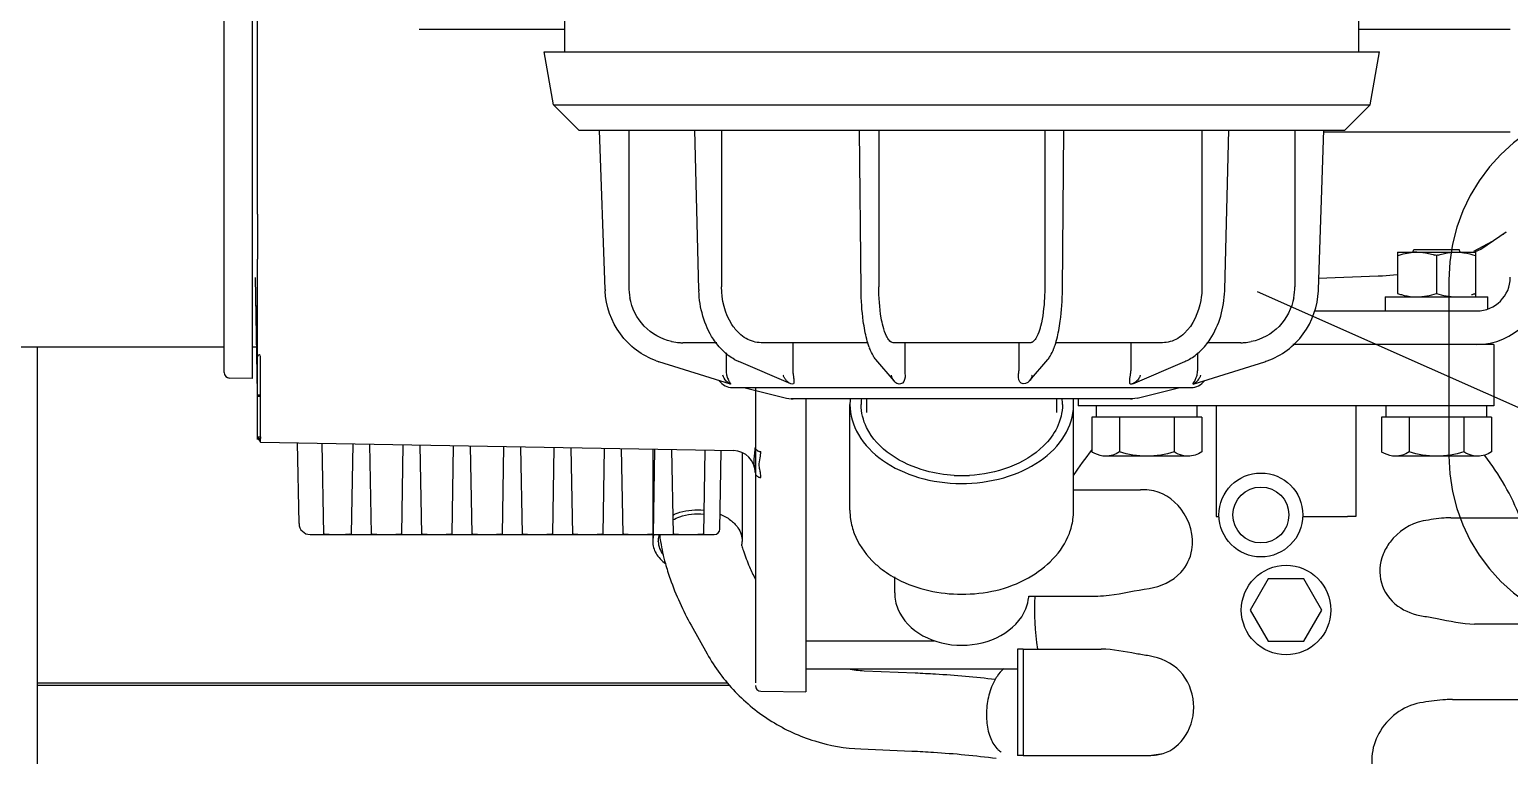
# Model space of a CAD drawing. Header units: millimetres. Extents: x 17886 to 18265, y -8727 to -7321.
# Drawn here: x 18004.373 to 18007.019, y -7650.478 to -7649.18 of the extents above; entities that cross this region are included whole.
import ezdxf

# ---------------------------------------------------------------- set-up
doc = ezdxf.new("R2010")
doc.units = ezdxf.units.MM
doc.linetypes.add('CENTER', pattern=[2, 1.25, -0.25, 0.25, -0.25])
for name, color, linetype in [('09__COSM', 7, 'Continuous'), ('2588541_VG01DXF_CONTINUOUS_LINE', 7, 'Continuous'), ('2620490_VG01DXF_CONTINUOUS_LINE', 7, 'Continuous'), ('3551370_DKREDXF_CONTINUOUS_LINE', 7, 'Continuous'), ('3570567_DXF_CONTINUOUS_LINE', 7, 'Continuous'), ('3570570_DXF_CONTINUOUS_LINE', 7, 'Continuous'), ('3642481_DKREDXF_CONTINUOUS_LINE', 7, 'Continuous'), ('3650520_DXF_CONTINUOUS_LINE', 7, 'Continuous'), ('3884027_DKREDXF_CONTINUOUS_LINE', 7, 'Continuous'), ('DEFAULT_1', 7, 'CENTER')]:
    doc.layers.add(name, color=color, linetype=linetype)

msp = doc.modelspace()

# ---------------------------------------------------------------- linework, layer by layer
at = {"layer": '09__COSM', "color": 2, "linetype": 'CENTER'}
msp.add_line((18006.56817, -7649.64798), (18007.21967, -7649.93753), dxfattribs=at)
at = {"layer": '2588541_VG01DXF_CONTINUOUS_LINE', "color": 7, "linetype": 'Continuous'}
for p, q in [((18005.55594, -7650.24497), (18005.58447, -7650.29608)), ((18005.86508, -7650.32627), (18005.95659, -7650.33008)), ((18005.85927, -7650.46615), (18005.95077, -7650.46996))]:
    msp.add_line(p, q, dxfattribs=at)
for centre, radius, start, end in [((18006.02184, -7649.98323), 0.39436, 203.50135, 206.98379), ((18005.87279, -7650.14373), 0.18271, 258.51662, 267.58353)]:
    msp.add_arc(centre, radius, start, end, dxfattribs=at)
for points, knots in [([(18005.49933, -7650.0826), (18005.49985, -7650.08688), (18005.50236, -7650.10436), (18005.50624, -7650.12163), (18005.50979, -7650.13451)], [0, 0, 0, 0, 0.2439151, 1, 1, 1, 1]), ([(18005.6463, -7650.10268), (18005.64721, -7650.10576), (18005.65126, -7650.11857), (18005.65612, -7650.13111), (18005.66019, -7650.14049)], [0, 0, 0, 0, 0.2390109, 1, 1, 1, 1]), ([(18005.50979, -7650.13451), (18005.51235, -7650.14379), (18005.52432, -7650.18193), (18005.54115, -7650.21849), (18005.55594, -7650.24497)], [0, 0, 0, 0, 0.2408956, 1, 1, 1, 1]), ([(18005.58447, -7650.29608), (18005.59815, -7650.32059), (18005.63202, -7650.36633), (18005.69821, -7650.4199), (18005.77551, -7650.45525), (18005.83139, -7650.46499), (18005.85927, -7650.46615)], [0, 0, 0, 0, 0.2501524, 0.5010039, 0.7513137, 1, 1, 1, 1]), ([(18005.95659, -7650.33008), (18005.96863, -7650.33058), (18006.01648, -7650.33305), (18006.06425, -7650.33723), (18006.09987, -7650.34149)], [0, 0, 0, 0, 0.2513435, 1, 1, 1, 1]), ([(18005.95077, -7650.46996), (18005.96358, -7650.47049), (18006.01396, -7650.47317), (18006.06424, -7650.47785), (18006.10154, -7650.48281)], [0, 0, 0, 0, 0.2541227, 1, 1, 1, 1])]:
    msp.add_open_spline(points, degree=3, knots=knots, dxfattribs=at)
at = {"layer": '2620490_VG01DXF_CONTINUOUS_LINE', "color": 7, "linetype": 'Continuous'}
for points, knots in [([(18006.11513, -7650.32251), (18006.11041, -7650.32645), (18006.10174, -7650.33671), (18006.09574, -7650.3486), (18006.09313, -7650.35517)], [0, 0, 0, 0, 0.4652439, 1, 1, 1, 1]), ([(18006.09313, -7650.35517), (18006.08931, -7650.36476), (18006.08412, -7650.38512), (18006.08309, -7650.41572), (18006.08855, -7650.44348), (18006.09718, -7650.45943), (18006.10265, -7650.46526)], [0, 0, 0, 0, 0.2689051, 0.5416574, 0.7916005, 1, 1, 1, 1]), ([(18006.10265, -7650.46526), (18006.10325, -7650.4659), (18006.10562, -7650.46829), (18006.1083, -7650.47038), (18006.11042, -7650.47168)], [0, 0, 0, 0, 0.26014, 1, 1, 1, 1])]:
    msp.add_open_spline(points, degree=3, knots=knots, dxfattribs=at)
at = {"layer": '3551370_DKREDXF_CONTINUOUS_LINE', "color": 6, "linetype": 'Continuous'}
for p, q in [((18004.72068, -7649.79285), (18004.72068, -7646.8525)), ((18004.78068, -7649.50997), (18004.78068, -7647.05748)), ((18004.78068, -7649.76482), (18004.78068, -7649.59047)), ((18004.72068, -7649.74768), (18004.24581, -7649.74768)), ((18004.7785, -7649.74768), (18004.77086, -7649.74768)), ((18004.77086, -7649.80355), (18004.73051, -7649.80285)), ((18004.77994, -7649.82993), (18004.78003, -7649.83535)), ((18005.67068, -7649.81968), (18005.67068, -7650.348)), ((18005.76068, -7649.84002), (18005.76068, -7650.36423)), ((18004.7813, -7649.90785), (18004.7828, -7649.91295)), ((18004.7828, -7649.91295), (18004.78578, -7649.91571)), ((18004.78579, -7649.91777), (18005.63138, -7649.93253)), ((18004.85471, -7650.06302), (18004.85219, -7649.91892)), ((18004.98075, -7649.92117), (18004.98356, -7650.08228)), ((18005.04061, -7649.92221), (18005.03781, -7650.08228)), ((18005.07077, -7649.92274), (18005.07356, -7650.08228)), ((18005.1608, -7649.92431), (18005.16356, -7650.08228)), ((18005.25083, -7649.92588), (18005.25356, -7650.08228)), ((18005.31052, -7649.92692), (18005.30781, -7650.08228)), ((18005.4005, -7649.92849), (18005.39781, -7650.08228)), ((18005.43088, -7649.92903), (18005.43356, -7650.08228)), ((18005.49046, -7649.93063), (18005.48781, -7650.08228)), ((18005.60719, -7650.07285), (18005.60965, -7649.93215)), ((18005.67068, -7649.97245), (18005.66898, -7649.96165)), ((18004.87467, -7650.08268), (18005.59722, -7650.08268)), ((18005.68051, -7650.36285), (18005.76068, -7650.36425))]:
    msp.add_line(p, q, dxfattribs=at)
at = {"layer": '3551370_DKREDXF_CONTINUOUS_LINE', "color": 7, "linetype": 'Continuous'}
for p, q in [((18004.77086, -7646.8418), (18004.77086, -7649.80355)), ((18004.78068, -7649.50997), (18004.78068, -7649.59047)), ((18004.77632, -7649.62277), (18004.77994, -7649.82993)), ((18004.78068, -7649.91257), (18004.78068, -7649.76482)), ((18004.78579, -7649.90777), (18004.78579, -7649.7687)), ((18004.77999, -7649.83268), (18004.78579, -7649.83268)), ((18004.78068, -7649.83525), (18004.78584, -7649.83525)), ((18004.78068, -7649.90777), (18004.78584, -7649.90777)), ((18004.89572, -7649.91968), (18004.89856, -7650.08228)), ((18004.95063, -7649.92064), (18004.94781, -7650.08228)), ((18005.13058, -7649.92378), (18005.12781, -7650.08228)), ((18005.22055, -7649.92535), (18005.21781, -7650.08228)), ((18005.34085, -7649.92745), (18005.34356, -7650.08228)), ((18005.52091, -7649.93063), (18005.52356, -7650.08228)), ((18005.58044, -7649.93164), (18005.57781, -7650.08228)), ((18004.90855, -7650.08246), (18004.93782, -7650.08246)), ((18004.99355, -7650.08246), (18005.02782, -7650.08246)), ((18005.08355, -7650.08246), (18005.11782, -7650.08246)), ((18005.17355, -7650.08246), (18005.20782, -7650.08246)), ((18005.26355, -7650.08246), (18005.29782, -7650.08246)), ((18005.35355, -7650.08246), (18005.38782, -7650.08246)), ((18005.44355, -7650.08246), (18005.47782, -7650.08246)), ((18005.53355, -7650.08246), (18005.56782, -7650.08246))]:
    msp.add_line(p, q, dxfattribs=at)
at = {"layer": '3551370_DKREDXF_CONTINUOUS_LINE', "color": 6, "linetype": 'Continuous'}
for centre, radius, start, end in [((18004.73068, -7649.79285), 0.01, 180, 269), ((18005.63068, -7649.97252), 0.04, 0, 89), ((18004.8747, -7650.06268), 0.02, 181, 270), ((18005.59719, -7650.07268), 0.01, 270, 359), ((18005.68068, -7650.35285), 0.01, 179.99996, 269)]:
    msp.add_arc(centre, radius, start, end, dxfattribs=at)
at = {"layer": '3551370_DKREDXF_CONTINUOUS_LINE', "color": 7, "linetype": 'Continuous'}
for centre, radius, start, end in [((18004.7913, -7649.90768), 0.01, 181, 235.83391), ((18005.78958, -7649.91685), 1.00383, 179.48172, 179.65708), ((18005.2555, -7650.0415), 0.42148, 10.53018, 10.70843), ((18005.5643, -7649.9841), 0.10739, 9.86962, 10.52665), ((18005.63061, -7649.97253), 0.04007, 0.00901, 9.82278), ((18005.68067, -7649.96894), 0.01168, 240.39752, 248.85041), ((18005.68085, -7649.9685), 0.01216, 248.79569, 259.22408), ((18005.62993, -7649.98065), 0.05058, 0.00829, 9.77549)]:
    msp.add_arc(centre, radius, start, end, dxfattribs=at)
for points in [[(18004.7772, -7649.67311), (18004.77724, -7649.67554), (18004.77868, -7649.67808), (18004.78062, -7649.67955)], [(18005.66964, -7649.9383), (18005.67017, -7649.9344), (18005.67068, -7649.93047), (18005.67068, -7649.92654)], [(18005.67116, -7649.92895), (18005.67182, -7649.93059), (18005.67322, -7649.93197), (18005.67475, -7649.93285)], [(18005.6792, -7649.94537), (18005.6799, -7649.94177), (18005.68051, -7649.93811), (18005.68051, -7649.93444)], [(18005.66893, -7649.95913), (18005.66846, -7649.95587), (18005.66831, -7649.95254), (18005.66846, -7649.94925)], [(18005.66846, -7649.94925), (18005.66864, -7649.94558), (18005.66914, -7649.94194), (18005.66964, -7649.9383)], [(18005.67773, -7649.95961), (18005.67741, -7649.95485), (18005.6783, -7649.95006), (18005.6792, -7649.94537)], [(18005.6792, -7649.969), (18005.67859, -7649.96589), (18005.67794, -7649.96277), (18005.67773, -7649.95961)], [(18005.67116, -7649.975), (18005.67183, -7649.97672), (18005.67329, -7649.97818), (18005.6749, -7649.9791)]]:
    msp.add_open_spline(points, degree=3, dxfattribs=at)
for points, knots in [([(18004.77727, -7649.67701), (18004.77728, -7649.67753), (18004.77744, -7649.67859), (18004.77783, -7649.67958), (18004.77809, -7649.68006)], [0, 0, 0, 0, 0.4913999, 1, 1, 1, 1]), ([(18004.77809, -7649.68006), (18004.77838, -7649.68061), (18004.77912, -7649.68168), (18004.78009, -7649.68254), (18004.78063, -7649.68292)], [0, 0, 0, 0, 0.4884922, 1, 1, 1, 1]), ([(18004.78068, -7649.76482), (18004.78068, -7649.76428), (18004.78097, -7649.76315), (18004.78159, -7649.76218), (18004.78202, -7649.76177)], [0, 0, 0, 0, 0.479188, 1, 1, 1, 1]), ([(18004.78202, -7649.76177), (18004.78226, -7649.76153), (18004.78281, -7649.76112), (18004.78349, -7649.76096), (18004.78383, -7649.76096)], [0, 0, 0, 0, 0.4995386, 1, 1, 1, 1]), ([(18004.78383, -7649.76096), (18004.78406, -7649.76095), (18004.78454, -7649.76102), (18004.78499, -7649.7612), (18004.78522, -7649.76132)], [0, 0, 0, 0, 0.4672658, 1, 1, 1, 1]), ([(18004.78579, -7649.7687), (18004.78579, -7649.76708), (18004.78579, -7649.76522), (18004.78578, -7649.76336), (18004.78579, -7649.76312)], [0, 0, 0, 0, 0.8710198, 1, 1, 1, 1]), ([(18004.78579, -7649.76312), (18004.78579, -7649.7631), (18004.7858, -7649.76306), (18004.7858, -7649.7631), (18004.7858, -7649.76311)], [0, 0, 0, 0, 0.5742545, 1, 1, 1, 1]), ([(18004.78278, -7649.91054), (18004.78257, -7649.91036), (18004.78218, -7649.90998), (18004.78186, -7649.90954), (18004.78173, -7649.90932)], [0, 0, 0, 0, 0.5238179, 1, 1, 1, 1]), ([(18004.78441, -7649.91158), (18004.78411, -7649.91143), (18004.78354, -7649.91112), (18004.78302, -7649.91074), (18004.78278, -7649.91054)], [0, 0, 0, 0, 0.5233113, 1, 1, 1, 1]), ([(18004.78579, -7649.91777), (18004.78517, -7649.91776), (18004.78655, -7649.91401), (18004.78576, -7649.91253), (18004.78577, -7649.91084)], [0, 0, 0, 0, 0.2682626, 1, 1, 1, 1]), ([(18005.67068, -7649.92654), (18005.67068, -7649.92694), (18005.67077, -7649.92777), (18005.671, -7649.92857), (18005.67116, -7649.92895)], [0, 0, 0, 0, 0.4943979, 1, 1, 1, 1]), ([(18005.67475, -7649.93285), (18005.67517, -7649.93309), (18005.67606, -7649.93353), (18005.677, -7649.93385), (18005.67747, -7649.93399)], [0, 0, 0, 0, 0.4951567, 1, 1, 1, 1]), ([(18005.67747, -7649.93399), (18005.67797, -7649.93413), (18005.67897, -7649.93434), (18005.68, -7649.93443), (18005.68051, -7649.93444)], [0, 0, 0, 0, 0.5018748, 1, 1, 1, 1]), ([(18005.66964, -7649.96319), (18005.66951, -7649.96252), (18005.66926, -7649.96117), (18005.66904, -7649.95982), (18005.66893, -7649.95913)], [0, 0, 0, 0, 0.4939281, 1, 1, 1, 1]), ([(18005.67068, -7649.97252), (18005.67068, -7649.97294), (18005.67077, -7649.97379), (18005.671, -7649.97461), (18005.67116, -7649.975)], [0, 0, 0, 0, 0.4948915, 1, 1, 1, 1]), ([(18005.67858, -7649.98045), (18005.6789, -7649.98051), (18005.67954, -7649.9806), (18005.68019, -7649.98064), (18005.68051, -7649.98064)], [0, 0, 0, 0, 0.502006, 1, 1, 1, 1]), ([(18005.67978, -7649.97206), (18005.67969, -7649.97155), (18005.6795, -7649.97053), (18005.6793, -7649.96951), (18005.6792, -7649.969)], [0, 0, 0, 0, 0.4991764, 1, 1, 1, 1]), ([(18004.90855, -7650.08246), (18004.90619, -7650.08246), (18004.90267, -7650.08282), (18004.90012, -7650.08211), (18004.89856, -7650.08253), (18004.89856, -7650.08228)], [0, 0, 0, 0, 0.7071034, 0.9231189, 1, 1, 1, 1]), ([(18004.94781, -7650.08228), (18004.94781, -7650.08253), (18004.94625, -7650.08211), (18004.9437, -7650.08282), (18004.94018, -7650.08246), (18004.93782, -7650.08246)], [0, 0, 0, 0, 0.0768811, 0.2928966, 1, 1, 1, 1]), ([(18004.99355, -7650.08246), (18004.99119, -7650.08246), (18004.98767, -7650.08282), (18004.98512, -7650.08211), (18004.98356, -7650.08253), (18004.98356, -7650.08228)], [0, 0, 0, 0, 0.7071034, 0.9231189, 1, 1, 1, 1]), ([(18005.03781, -7650.08228), (18005.03781, -7650.08253), (18005.03625, -7650.08211), (18005.0337, -7650.08282), (18005.03018, -7650.08246), (18005.02782, -7650.08246)], [0, 0, 0, 0, 0.0768811, 0.2928966, 1, 1, 1, 1]), ([(18005.08355, -7650.08246), (18005.08119, -7650.08246), (18005.07767, -7650.08282), (18005.07512, -7650.08211), (18005.07356, -7650.08253), (18005.07356, -7650.08228)], [0, 0, 0, 0, 0.7071034, 0.9231189, 1, 1, 1, 1]), ([(18005.12781, -7650.08228), (18005.12781, -7650.08253), (18005.12625, -7650.08211), (18005.1237, -7650.08282), (18005.12018, -7650.08246), (18005.11782, -7650.08246)], [0, 0, 0, 0, 0.0768811, 0.2928966, 1, 1, 1, 1]), ([(18005.17355, -7650.08246), (18005.17119, -7650.08246), (18005.16767, -7650.08282), (18005.16512, -7650.08211), (18005.16356, -7650.08253), (18005.16356, -7650.08228)], [0, 0, 0, 0, 0.7071034, 0.9231189, 1, 1, 1, 1]), ([(18005.21781, -7650.08228), (18005.21781, -7650.08253), (18005.21625, -7650.08211), (18005.2137, -7650.08282), (18005.21018, -7650.08246), (18005.20782, -7650.08246)], [0, 0, 0, 0, 0.0768811, 0.2928966, 1, 1, 1, 1]), ([(18005.26355, -7650.08246), (18005.26119, -7650.08246), (18005.25767, -7650.08282), (18005.25512, -7650.08211), (18005.25356, -7650.08253), (18005.25356, -7650.08228)], [0, 0, 0, 0, 0.7071025, 0.9231182, 1, 1, 1, 1]), ([(18005.30781, -7650.08228), (18005.30781, -7650.08253), (18005.30625, -7650.08211), (18005.3037, -7650.08282), (18005.30018, -7650.08246), (18005.29782, -7650.08246)], [0, 0, 0, 0, 0.0768811, 0.2928966, 1, 1, 1, 1]), ([(18005.35355, -7650.08246), (18005.35119, -7650.08246), (18005.34767, -7650.08282), (18005.34512, -7650.08211), (18005.34356, -7650.08253), (18005.34356, -7650.08228)], [0, 0, 0, 0, 0.7071034, 0.9231189, 1, 1, 1, 1]), ([(18005.39781, -7650.08228), (18005.39781, -7650.08253), (18005.39625, -7650.08211), (18005.3937, -7650.08282), (18005.39018, -7650.08246), (18005.38782, -7650.08246)], [0, 0, 0, 0, 0.0768811, 0.2928966, 1, 1, 1, 1]), ([(18005.44355, -7650.08246), (18005.44119, -7650.08246), (18005.43767, -7650.08282), (18005.43512, -7650.08211), (18005.43356, -7650.08253), (18005.43356, -7650.08228)], [0, 0, 0, 0, 0.7071034, 0.9231189, 1, 1, 1, 1]), ([(18005.48781, -7650.08228), (18005.48781, -7650.08253), (18005.48625, -7650.08211), (18005.4837, -7650.08282), (18005.48018, -7650.08246), (18005.47782, -7650.08246)], [0, 0, 0, 0, 0.0768811, 0.2928966, 1, 1, 1, 1]), ([(18005.53355, -7650.08246), (18005.53119, -7650.08246), (18005.52767, -7650.08282), (18005.52512, -7650.08211), (18005.52356, -7650.08253), (18005.52356, -7650.08228)], [0, 0, 0, 0, 0.7071034, 0.9231189, 1, 1, 1, 1]), ([(18005.57781, -7650.08228), (18005.57781, -7650.08253), (18005.57625, -7650.08211), (18005.5737, -7650.08282), (18005.57018, -7650.08246), (18005.56782, -7650.08246)], [0, 0, 0, 0, 0.0768811, 0.2928966, 1, 1, 1, 1])]:
    msp.add_open_spline(points, degree=3, knots=knots, dxfattribs=at)
at = {"layer": '3570567_DXF_CONTINUOUS_LINE', "color": 7, "linetype": 'Continuous'}
msp.add_line((18004.38668, -7650.34768), (18005.62097, -7650.34768), dxfattribs=at)
at = {"layer": '3570570_DXF_CONTINUOUS_LINE', "color": 7, "linetype": 'Continuous'}
msp.add_line((18005.62519, -7650.35268), (18004.38668, -7650.35268), dxfattribs=at)
at = {"layer": '3642481_DKREDXF_CONTINUOUS_LINE', "color": 7, "linetype": 'Continuous'}
for p, q in [((18005.48717, -7649.93001), (18005.48717, -7650.08234)), ((18005.64717, -7649.93613), (18005.64717, -7650.09496)), ((18005.48717, -7650.08268), (18005.48717, -7650.09496))]:
    msp.add_line(p, q, dxfattribs=at)
for centre, radius, start, end in [((18005.52779, -7650.09501), 0.04062, 167.35721, 179.94091), ((18005.52925, -7650.09533), 0.04212, 162.46588, 167.36231), ((18005.60668, -7650.09493), 0.04049, 348.94422, 359.95811)]:
    msp.add_arc(centre, radius, start, end, dxfattribs=at)
for points, knots in [([(18005.52285, -7650.04787), (18005.527, -7650.04592), (18005.54474, -7650.03919), (18005.56429, -7650.03752), (18005.57858, -7650.03897)], [0, 0, 0, 0, 0.2417229, 1, 1, 1, 1]), ([(18005.52297, -7650.05658), (18005.52691, -7650.05431), (18005.54427, -7650.04641), (18005.56411, -7650.04445), (18005.57848, -7650.04612)], [0, 0, 0, 0, 0.2389584, 1, 1, 1, 1]), ([(18005.60777, -7650.04622), (18005.61427, -7650.04893), (18005.62612, -7650.05551), (18005.63572, -7650.06523), (18005.6393, -7650.0705)], [0, 0, 0, 0, 0.5249229, 1, 1, 1, 1]), ([(18005.48717, -7650.09496), (18005.48717, -7650.09863), (18005.48822, -7650.10615), (18005.49452, -7650.12076), (18005.50335, -7650.12975), (18005.51009, -7650.1346)], [0, 0, 0, 0, 0.2327488, 0.4737489, 1, 1, 1, 1]), ([(18005.49717, -7650.09496), (18005.49717, -7650.09393), (18005.49735, -7650.08974), (18005.4983, -7650.08559), (18005.49937, -7650.08263)], [0, 0, 0, 0, 0.2479393, 1, 1, 1, 1]), ([(18005.49717, -7650.09496), (18005.49717, -7650.09922), (18005.49883, -7650.10805), (18005.50338, -7650.11574), (18005.50619, -7650.11927)], [0, 0, 0, 0, 0.4855545, 1, 1, 1, 1]), ([(18005.6393, -7650.0705), (18005.64179, -7650.07416), (18005.64575, -7650.08201), (18005.64717, -7650.09073), (18005.64717, -7650.09496)], [0, 0, 0, 0, 0.5112969, 1, 1, 1, 1])]:
    msp.add_open_spline(points, degree=3, knots=knots, dxfattribs=at)
at = {"layer": '3650520_DXF_CONTINUOUS_LINE', "color": 7, "linetype": 'Continuous'}
msp.add_line((18004.38668, -7649.74768), (18004.38668, -7650.82268), dxfattribs=at)
at = {"layer": '3884027_DKREDXF_CONTINUOUS_LINE', "color": 6, "linetype": 'Continuous'}
for p, q in [((18005.32983, -7649.21968), (18005.32983, -7649.11968)), ((18006.74983, -7649.21968), (18006.74983, -7649.11968)), ((18005.32983, -7649.17968), (18005.06983, -7649.17968)), ((18007.02068, -7649.17968), (18006.74983, -7649.17968)), ((18005.29283, -7649.21968), (18006.78683, -7649.21968)), ((18005.30949, -7649.31415), (18005.29283, -7649.21968)), ((18006.77017, -7649.31415), (18006.78683, -7649.21968)), ((18005.30949, -7649.31415), (18006.77017, -7649.31415)), ((18005.30949, -7649.31415), (18005.35502, -7649.35968)), ((18006.77017, -7649.31415), (18006.72465, -7649.35968)), ((18005.35502, -7649.35968), (18006.72465, -7649.35968)), ((18005.40198, -7649.64461), (18005.39224, -7649.35968)), ((18005.44432, -7649.35968), (18005.44432, -7649.63968)), ((18005.56954, -7649.6445), (18005.56241, -7649.35968)), ((18005.61035, -7649.35968), (18005.61035, -7649.63968)), ((18005.85977, -7649.6443), (18005.85716, -7649.35968)), ((18005.89147, -7649.35968), (18005.89147, -7649.63968)), ((18006.18819, -7649.35968), (18006.18819, -7649.63968)), ((18006.2199, -7649.6443), (18006.2225, -7649.35968)), ((18006.46931, -7649.35968), (18006.46931, -7649.63968)), ((18006.51012, -7649.6445), (18006.51725, -7649.35968)), ((18006.63535, -7649.35968), (18006.63535, -7649.63968)), ((18006.67768, -7649.64461), (18006.68743, -7649.35968)), ((18006.68743, -7649.36268), (18007.02068, -7649.36268)), ((18006.98791, -7649.55884), (18006.95477, -7649.57666)), ((18006.96787, -7649.57233), (18007.01351, -7649.5416)), ((18007.01353, -7649.54159), (18007.00779, -7649.54604)), ((18006.81868, -7649.57768), (18006.81868, -7649.65142)), ((18006.81868, -7649.57768), (18006.95868, -7649.57768)), ((18006.84635, -7649.57768), (18006.84788, -7649.57268)), ((18006.84788, -7649.57268), (18006.92948, -7649.57268)), ((18006.88868, -7649.58393), (18006.88868, -7649.65142)), ((18006.93102, -7649.57768), (18006.92948, -7649.57268)), ((18006.95816, -7649.57642), (18006.96787, -7649.57233)), ((18006.95868, -7649.57768), (18006.95868, -7649.65142)), ((18006.67693, -7649.62417), (18006.78408, -7649.6202)), ((18006.78408, -7649.6202), (18006.79204, -7649.61983)), ((18006.79668, -7649.65768), (18006.98068, -7649.65768)), ((18006.67057, -7649.68268), (18006.96068, -7649.68268)), ((18005.60186, -7649.73968), (18005.54093, -7649.73968)), ((18005.87221, -7649.73968), (18005.68108, -7649.73968)), ((18005.73767, -7649.73968), (18005.73767, -7649.78968)), ((18006.16231, -7649.73968), (18005.91736, -7649.73968)), ((18005.93807, -7649.73968), (18005.93807, -7649.78968)), ((18006.14159, -7649.73968), (18006.14159, -7649.78968)), ((18006.39858, -7649.73968), (18006.20746, -7649.73968)), ((18006.34199, -7649.73968), (18006.34199, -7649.78968)), ((18006.53873, -7649.73968), (18006.47781, -7649.73968)), ((18006.99118, -7649.74268), (18006.63165, -7649.74268)), ((18006.99118, -7649.74268), (18006.99118, -7649.85268)), ((18005.6262, -7649.81373), (18005.49817, -7649.77365)), ((18005.61823, -7649.75784), (18005.61823, -7649.78968)), ((18005.73407, -7649.81296), (18005.64113, -7649.77321)), ((18005.9187, -7649.80782), (18005.8862, -7649.76985)), ((18006.16097, -7649.80782), (18006.19347, -7649.76985)), ((18006.34558, -7649.81296), (18006.43854, -7649.77321)), ((18006.45352, -7649.81371), (18006.58149, -7649.77365)), ((18006.46143, -7649.75784), (18006.46143, -7649.78968)), ((18005.62983, -7649.81968), (18006.44983, -7649.81968)), ((18005.64983, -7649.81968), (18005.72627, -7649.83895)), ((18006.35339, -7649.83895), (18006.42983, -7649.81968)), ((18005.72627, -7649.83895), (18005.73483, -7649.84002)), ((18006.34483, -7649.84002), (18005.73483, -7649.84002)), ((18005.83983, -7650.03921), (18005.83983, -7649.85001)), ((18005.86983, -7649.86415), (18005.86983, -7649.84002)), ((18006.20983, -7649.86415), (18006.20983, -7649.84002)), ((18006.23983, -7650.03921), (18006.23983, -7649.85001)), ((18006.24818, -7649.84002), (18006.24818, -7649.85268)), ((18006.99118, -7649.85268), (18006.24818, -7649.85268)), ((18006.28068, -7649.87268), (18006.28068, -7649.85268)), ((18006.35339, -7649.83895), (18006.34483, -7649.84002)), ((18006.46068, -7649.87268), (18006.46068, -7649.85268)), ((18006.49468, -7649.85268), (18006.49468, -7650.05044)), ((18006.74468, -7649.85268), (18006.74468, -7650.05044)), ((18006.79868, -7649.87268), (18006.79868, -7649.85268)), ((18006.97868, -7649.87268), (18006.97868, -7649.85268)), ((18006.27253, -7649.87268), (18006.27253, -7649.93508)), ((18006.32161, -7649.87268), (18006.32161, -7649.93508)), ((18006.41976, -7649.87268), (18006.41976, -7649.93508)), ((18006.46883, -7649.87268), (18006.46883, -7649.93508)), ((18006.79053, -7649.87268), (18006.79053, -7649.93508)), ((18006.83961, -7649.87268), (18006.83961, -7649.93508)), ((18006.93776, -7649.87268), (18006.93776, -7649.93508)), ((18006.98683, -7649.87268), (18006.98683, -7649.93508)), ((18006.4443, -7649.94268), (18006.29707, -7649.94268)), ((18006.9623, -7649.94268), (18006.81507, -7649.94268)), ((18006.23983, -7650.00268), (18006.3592, -7650.00268)), ((18006.49468, -7650.05044), (18006.49973, -7650.05043)), ((18006.64963, -7650.05041), (18006.72933, -7650.05041)), ((18006.91439, -7650.05268), (18007.08968, -7650.05268)), ((18005.91983, -7650.18716), (18005.91983, -7650.15834)), ((18006.58764, -7650.16218), (18006.5556, -7650.21768)), ((18006.65173, -7650.16218), (18006.58764, -7650.16218)), ((18006.68377, -7650.21768), (18006.65173, -7650.16218)), ((18006.15983, -7650.19268), (18006.28286, -7650.19268)), ((18006.5556, -7650.21768), (18006.58764, -7650.27318)), ((18006.65173, -7650.27318), (18006.68377, -7650.21768)), ((18007.08968, -7650.24268), (18006.95651, -7650.24268)), ((18005.76068, -7650.27276), (18005.99068, -7650.27276)), ((18006.58764, -7650.27318), (18006.65173, -7650.27318)), ((18006.14968, -7650.28768), (18006.14968, -7650.47768)), ((18006.14968, -7650.28768), (18006.28927, -7650.28768)), ((18005.76068, -7650.32268), (18006.13968, -7650.32268)), ((18006.91713, -7650.37768), (18007.08968, -7650.37768)), ((18006.14968, -7650.47768), (18006.37468, -7650.47768)), ((18006.37468, -7650.47768), (18006.40002, -7650.47424))]:
    msp.add_line(p, q, dxfattribs=at)
at = {"layer": '3884027_DKREDXF_CONTINUOUS_LINE', "color": 7, "linetype": 'Continuous'}
for p, q in [((18006.95868, -7649.65142), (18006.95868, -7649.65768)), ((18006.98068, -7649.67901), (18006.98068, -7649.65768)), ((18006.46883, -7649.87268), (18006.27253, -7649.87268)), ((18006.98683, -7649.87268), (18006.79053, -7649.87268)), ((18006.13968, -7650.28768), (18006.13968, -7650.47768)), ((18006.14968, -7650.28768), (18006.13968, -7650.28768)), ((18006.14968, -7650.47768), (18006.13968, -7650.47768))]:
    msp.add_line(p, q, dxfattribs=at)
at = {"layer": '3884027_DKREDXF_CONTINUOUS_LINE', "color": 6, "linetype": 'Continuous'}
msp.add_lwpolyline([(18006.79204, -7649.61983), (18006.81808, -7649.61753), (18006.81868, -7649.61746)], dxfattribs=at)
for centre, radius in [((18006.57468, -7650.04768), 0.075), ((18006.57468, -7650.04768), 0.05), ((18006.61968, -7650.21768), 0.08)]:
    msp.add_circle(centre, radius, dxfattribs=at)
for centre, radius, start, end in [((18006.85376, -7649.67052), 0.09284, 93.51088, 94.28934), ((18006.8537, -7649.66923), 0.09155, 90.00691, 93.5173), ((18006.8393, -7649.73199), 0.15608, 71.55366, 72.92997), ((18006.93807, -7649.73199), 0.15608, 107.07003, 108.44634), ((18005.54449, -7649.63974), 0.1426, 181.95888, 182.94272), ((18005.54796, -7649.63966), 0.10365, 180.01097, 190.83704), ((18005.75971, -7649.63974), 0.19023, 181.43421, 182.21954), ((18006.31995, -7649.63974), 0.19023, 357.78046, 358.56579), ((18006.5317, -7649.63966), 0.10365, 349.16296, 359.98903), ((18006.53517, -7649.63974), 0.1426, 357.05728, 358.04112), ((18006.96068, -7649.62268), 0.12, 270, 0), ((18006.96068, -7649.62268), 0.06, 270, 0), ((18005.54092, -7649.64621), 0.09346, 257.41294, 258.39714), ((18005.54097, -7649.6459), 0.09377, 258.40301, 266.04088), ((18005.54094, -7649.64644), 0.09323, 266.04106, 269.99683), ((18005.99111, -7649.70519), 0.12429, 200.06609, 200.97582), ((18006.08856, -7649.70519), 0.12429, 339.02418, 339.93391), ((18006.53873, -7649.64644), 0.09323, 270.00317, 273.95894), ((18006.53869, -7649.6459), 0.09377, 273.95912, 281.59699), ((18005.53738, -7649.6484), 0.13125, 250.50954, 252.61772), ((18005.67525, -7649.69358), 0.08663, 240.55733, 246.80743), ((18006.40441, -7649.69358), 0.08663, 293.19257, 299.44267), ((18006.54228, -7649.6484), 0.13125, 287.38228, 289.49046), ((18005.6493, -7649.78967), 0.03107, 180.01938, 187.50734), ((18005.64918, -7649.7897), 0.03094, 187.48305, 194.47735), ((18005.77945, -7649.7897), 0.04178, 179.96606, 190.66217), ((18006.0503, -7649.78974), 0.11223, 179.96868, 183.9312), ((18006.02937, -7649.78974), 0.11223, 356.0688, 0.03132), ((18006.30021, -7649.7897), 0.04178, 349.33783, 0.03394), ((18006.40976, -7649.78427), 0.05237, 340.53018, 345.44349), ((18006.43049, -7649.7897), 0.03094, 345.52266, 352.51869), ((18006.43036, -7649.78967), 0.03107, 352.4944, 359.98063), ((18006.44101, -7649.78992), 0.02703, 318.41475, 334.24742), ((18005.62983, -7649.78968), 0.03, 217.20161, 270), ((18006.33755, -7649.79252), 0.02185, 310.00525, 315.41014), ((18006.44983, -7649.78968), 0.03, 270, 322.7894), ((18006.4424, -7649.79116), 0.02516, 305.65867, 318.42047), ((18005.73483, -7649.80502), 0.035, 270, 281.88445), ((18005.94013, -7649.85002), 0.1003, 174.2613, 179.99218), ((18005.95016, -7649.85002), 0.09032, 173.61714, 179.98899), ((18006.12951, -7649.85002), 0.09032, 0.01101, 6.38286), ((18006.13953, -7649.85002), 0.1003, 0.00782, 5.7387), ((18006.14008, -7649.85001), 0.09975, 358.96119, 359.99985), ((18006.34483, -7649.80502), 0.035, 258.11555, 270), ((18006.61968, -7650.21768), 0.45, 140.58218, 147.71117), ((18006.61968, -7650.21768), 0.45, 21.51019, 37.84143), ((18006.03983, -7649.72286), 0.25442, 266.92917, 273.07083), ((18005.95526, -7650.03917), 0.11543, 180.0211, 188.15575), ((18006.12441, -7650.03917), 0.11542, 351.84729, 359.97851), ((18005.95964, -7650.03841), 0.11987, 188.21553, 200.82693), ((18006.12005, -7650.03842), 0.11985, 339.30247, 351.79001), ((18006.72961, -7653.93907), 3.88866, 89.77791, 90.00407), ((18006.37468, -7650.09768), 0.07746, 316.94288, 350.86627), ((18006.86468, -7650.14768), 0.07746, 157.52075, 234.37004), ((18006.08455, -7650.18711), 0.07528, 354.36983, 355.68598), ((18006.61968, -7650.21768), 0.45, 176.81526, 188.94902)]:
    msp.add_arc(centre, radius, start, end, dxfattribs=at)
at = {"layer": '3884027_DKREDXF_CONTINUOUS_LINE', "color": 7, "linetype": 'Continuous'}
for centre, radius, start, end in [((18006.8657, -7649.51076), 0.14831, 251.51711, 254.47549), ((18006.91262, -7649.51401), 0.14493, 285.50429, 287.80791), ((18006.90803, -7649.49949), 0.16015, 287.78266, 288.43765), ((18006.37468, -7650.38268), 0.095, 270, 285.46766), ((18006.37469, -7650.38272), 0.09495, 276.90156, 278.61559), ((18006.37467, -7650.38259), 0.09509, 278.61863, 285.46458)]:
    msp.add_arc(centre, radius, start, end, dxfattribs=at)
for centre, start_param, end_param in [((18006.88868, -7649.65768), 4.712389, 4.7613215), ((18006.88868, -7649.68268), -1.5952553, -1.5707963)]:
    msp.add_ellipse(centre, major_axis=(0, -0.51111), ratio=0.18, start_param=start_param, end_param=end_param, dxfattribs=at)
at = {"layer": '3884027_DKREDXF_CONTINUOUS_LINE', "color": 6, "linetype": 'Continuous'}
for points in [[(18006.81868, -7649.58393), (18006.82778, -7649.5809), (18006.83726, -7649.57865), (18006.84682, -7649.57793)], [(18006.85368, -7649.57768), (18006.86061, -7649.57768), (18006.86756, -7649.5785), (18006.87433, -7649.57996)], [(18006.87433, -7649.57996), (18006.87796, -7649.58074), (18006.88156, -7649.58169), (18006.88511, -7649.58278)], [(18006.89225, -7649.58278), (18006.89581, -7649.58169), (18006.89941, -7649.58074), (18006.90304, -7649.57995)], [(18006.90304, -7649.57995), (18006.90981, -7649.5785), (18006.91676, -7649.57768), (18006.92368, -7649.57768)], [(18006.92368, -7649.57768), (18006.92828, -7649.57768), (18006.93288, -7649.57803), (18006.93742, -7649.5787)], [(18006.93742, -7649.5787), (18006.94464, -7649.57976), (18006.95176, -7649.58162), (18006.95868, -7649.58393)], [(18005.65403, -7649.73208), (18005.64962, -7649.72949), (18005.64551, -7649.72634), (18005.6418, -7649.72283)], [(18005.87437, -7649.74783), (18005.87085, -7649.7382), (18005.86841, -7649.72816), (18005.86648, -7649.71809)], [(18006.2053, -7649.74783), (18006.20882, -7649.7382), (18006.21125, -7649.72816), (18006.21318, -7649.71809)], [(18006.43787, -7649.72283), (18006.4307, -7649.7296), (18006.42184, -7649.7351), (18006.41235, -7649.73776)], [(18005.68108, -7649.73968), (18005.67172, -7649.73968), (18005.66212, -7649.73681), (18005.65403, -7649.73208)], [(18005.88181, -7649.76374), (18005.87909, -7649.75931), (18005.87692, -7649.75454), (18005.87506, -7649.74968)], [(18006.17221, -7649.73208), (18006.17088, -7649.73419), (18006.16932, -7649.73625), (18006.16734, -7649.73776)], [(18006.19785, -7649.76374), (18006.20057, -7649.75931), (18006.20274, -7649.75454), (18006.20461, -7649.74968)], [(18006.41235, -7649.73776), (18006.40789, -7649.73901), (18006.40322, -7649.73968), (18006.39858, -7649.73968)], [(18005.63266, -7649.76903), (18005.62553, -7649.765), (18005.6189, -7649.75998), (18005.61298, -7649.75432)], [(18005.8862, -7649.76985), (18005.88457, -7649.76795), (18005.88312, -7649.76588), (18005.88181, -7649.76374)], [(18006.19346, -7649.76985), (18006.19509, -7649.76795), (18006.19654, -7649.76588), (18006.19785, -7649.76374)], [(18006.447, -7649.76903), (18006.45413, -7649.765), (18006.46076, -7649.75998), (18006.46668, -7649.75432)], [(18005.61874, -7649.80819), (18005.61595, -7649.80519), (18005.61377, -7649.80141), (18005.61275, -7649.79743)], [(18005.9187, -7649.80786), (18005.91623, -7649.80499), (18005.91445, -7649.80121), (18005.91419, -7649.79743)], [(18006.16455, -7649.80166), (18006.16374, -7649.80389), (18006.16256, -7649.80602), (18006.16105, -7649.80786)], [(18006.34007, -7649.81036), (18006.33999, -7649.80603), (18006.34047, -7649.80168), (18006.34127, -7649.79743)], [(18006.35751, -7649.80166), (18006.3564, -7649.80394), (18006.35489, -7649.80605), (18006.35311, -7649.80786)], [(18006.4563, -7649.80819), (18006.45744, -7649.80613), (18006.45835, -7649.80394), (18006.45913, -7649.80172)], [(18006.3516, -7649.80925), (18006.3498, -7649.81076), (18006.34774, -7649.812), (18006.34557, -7649.81289)], [(18005.86958, -7649.89133), (18005.8634, -7649.8786), (18005.85983, -7649.86416), (18005.85983, -7649.85001)], [(18006.21983, -7649.85001), (18006.21983, -7649.86416), (18006.21626, -7649.8786), (18006.21008, -7649.89133)], [(18006.32161, -7649.93508), (18006.31419, -7649.93937), (18006.30563, -7649.94268), (18006.29707, -7649.94268)], [(18006.37068, -7649.94268), (18006.35413, -7649.94268), (18006.33751, -7649.93968), (18006.32161, -7649.93508)], [(18006.41976, -7649.93508), (18006.40386, -7649.93968), (18006.38724, -7649.94268), (18006.37068, -7649.94268)], [(18006.43467, -7649.94143), (18006.42943, -7649.9401), (18006.42444, -7649.93778), (18006.41976, -7649.93508)], [(18006.46883, -7649.93508), (18006.46142, -7649.93937), (18006.45286, -7649.94268), (18006.4443, -7649.94268)], [(18006.83961, -7649.93508), (18006.83219, -7649.93937), (18006.82363, -7649.94268), (18006.81507, -7649.94268)], [(18006.88868, -7649.94268), (18006.87213, -7649.94268), (18006.85551, -7649.93968), (18006.83961, -7649.93508)], [(18006.93776, -7649.93508), (18006.92186, -7649.93968), (18006.90524, -7649.94268), (18006.88868, -7649.94268)], [(18006.95267, -7649.94143), (18006.94743, -7649.9401), (18006.94244, -7649.93778), (18006.93776, -7649.93508)], [(18006.98683, -7649.93508), (18006.97942, -7649.93937), (18006.97086, -7649.94268), (18006.9623, -7649.94268)], [(18006.29707, -7649.94268), (18006.2904, -7649.94268), (18006.28368, -7649.94069), (18006.27767, -7649.9378)], [(18006.4443, -7649.94268), (18006.44106, -7649.94268), (18006.4378, -7649.94223), (18006.43467, -7649.94143)], [(18006.81507, -7649.94268), (18006.8084, -7649.94268), (18006.80168, -7649.94069), (18006.79567, -7649.9378)], [(18006.9623, -7649.94268), (18006.95906, -7649.94268), (18006.9558, -7649.94223), (18006.95267, -7649.94143)], [(18006.37468, -7650.00328), (18006.36953, -7650.0029), (18006.36437, -7650.00268), (18006.3592, -7650.00268)], [(18006.37468, -7650.17898), (18006.39558, -7650.17596), (18006.41687, -7650.16598), (18006.43128, -7650.15056)], [(18005.91983, -7650.18716), (18005.91983, -7650.19683), (18005.92179, -7650.20665), (18005.92538, -7650.21563)], [(18006.15442, -7650.21528), (18006.15704, -7650.20865), (18006.15877, -7650.20159), (18006.15947, -7650.1945)], [(18006.81956, -7650.21064), (18006.83272, -7650.22006), (18006.84866, -7650.22626), (18006.86468, -7650.22857)]]:
    msp.add_open_spline(points, degree=3, dxfattribs=at)
for points, knots in [([(18005.6418, -7649.72283), (18005.63678, -7649.7181), (18005.61776, -7649.69442), (18005.61035, -7649.66288), (18005.61035, -7649.63968)], [0, 0, 0, 0, 0.2290091, 1, 1, 1, 1]), ([(18005.86648, -7649.71809), (18005.86541, -7649.7125), (18005.86148, -7649.68809), (18005.85994, -7649.66332), (18005.85977, -7649.6443)], [0, 0, 0, 0, 0.2302828, 1, 1, 1, 1]), ([(18005.89905, -7649.71039), (18005.89776, -7649.70539), (18005.89298, -7649.68211), (18005.89147, -7649.65825), (18005.89147, -7649.63968)], [0, 0, 0, 0, 0.2175115, 1, 1, 1, 1]), ([(18006.18819, -7649.63968), (18006.18819, -7649.64618), (18006.18756, -7649.66989), (18006.18493, -7649.69371), (18006.18061, -7649.71039)], [0, 0, 0, 0, 0.2740813, 1, 1, 1, 1]), ([(18006.21318, -7649.71809), (18006.21425, -7649.7125), (18006.21818, -7649.68809), (18006.21972, -7649.66332), (18006.2199, -7649.6443)], [0, 0, 0, 0, 0.2302828, 1, 1, 1, 1]), ([(18006.46931, -7649.63968), (18006.46931, -7649.64781), (18006.46682, -7649.67765), (18006.4538, -7649.70778), (18006.43787, -7649.72283)], [0, 0, 0, 0, 0.2706275, 1, 1, 1, 1]), ([(18005.49359, -7649.77212), (18005.46835, -7649.76319), (18005.4221, -7649.7286), (18005.40348, -7649.67422), (18005.40208, -7649.64706)], [0, 0, 0, 0, 0.496156, 1, 1, 1, 1]), ([(18005.52055, -7649.73743), (18005.50239, -7649.73337), (18005.46754, -7649.7135), (18005.44973, -7649.67777), (18005.44616, -7649.65914)], [0, 0, 0, 0, 0.495246, 1, 1, 1, 1]), ([(18005.61298, -7649.75432), (18005.60638, -7649.74801), (18005.58155, -7649.71742), (18005.57078, -7649.67705), (18005.56962, -7649.64711)], [0, 0, 0, 0, 0.2335507, 1, 1, 1, 1]), ([(18006.46668, -7649.75432), (18006.47328, -7649.74801), (18006.49811, -7649.71742), (18006.50888, -7649.67705), (18006.51004, -7649.64711)], [0, 0, 0, 0, 0.2335507, 1, 1, 1, 1]), ([(18006.6335, -7649.65914), (18006.62988, -7649.67802), (18006.61167, -7649.71425), (18006.57601, -7649.73397), (18006.55754, -7649.73776)], [0, 0, 0, 0, 0.5048143, 1, 1, 1, 1]), ([(18006.58607, -7649.77212), (18006.61132, -7649.76319), (18006.65756, -7649.7286), (18006.67618, -7649.67422), (18006.67758, -7649.64706)], [0, 0, 0, 0, 0.496156, 1, 1, 1, 1]), ([(18005.90746, -7649.73208), (18005.90661, -7649.73072), (18005.90294, -7649.72386), (18005.9006, -7649.71637), (18005.89905, -7649.71039)], [0, 0, 0, 0, 0.2052551, 1, 1, 1, 1]), ([(18006.18061, -7649.71039), (18006.18004, -7649.7126), (18006.17791, -7649.72005), (18006.17511, -7649.72743), (18006.17221, -7649.73208)], [0, 0, 0, 0, 0.2943558, 1, 1, 1, 1]), ([(18005.91736, -7649.73968), (18005.91447, -7649.73968), (18005.91053, -7649.73665), (18005.90818, -7649.73323), (18005.90746, -7649.73208)], [0, 0, 0, 0, 0.6798339, 1, 1, 1, 1]), ([(18006.16532, -7649.73899), (18006.16484, -7649.73921), (18006.16385, -7649.73956), (18006.16281, -7649.73968), (18006.16231, -7649.73968)], [0, 0, 0, 0, 0.5114358, 1, 1, 1, 1]), ([(18006.16734, -7649.73776), (18006.16702, -7649.73801), (18006.16637, -7649.73846), (18006.16567, -7649.73884), (18006.16532, -7649.73899)], [0, 0, 0, 0, 0.5157627, 1, 1, 1, 1]), ([(18005.61922, -7649.79743), (18005.6194, -7649.79815), (18005.6198, -7649.79957), (18005.62025, -7649.80097), (18005.62049, -7649.80166)], [0, 0, 0, 0, 0.5050137, 1, 1, 1, 1]), ([(18005.62049, -7649.80166), (18005.62088, -7649.80278), (18005.6217, -7649.80489), (18005.62272, -7649.80691), (18005.62324, -7649.80786)], [0, 0, 0, 0, 0.5221271, 1, 1, 1, 1]), ([(18005.72218, -7649.80172), (18005.72185, -7649.80104), (18005.72125, -7649.79964), (18005.72085, -7649.79817), (18005.72071, -7649.79743)], [0, 0, 0, 0, 0.5035697, 1, 1, 1, 1]), ([(18005.7244, -7649.80533), (18005.72398, -7649.80476), (18005.72318, -7649.8036), (18005.72249, -7649.80236), (18005.72218, -7649.80172)], [0, 0, 0, 0, 0.4975608, 1, 1, 1, 1]), ([(18005.73839, -7649.79743), (18005.7388, -7649.79961), (18005.73922, -7649.8037), (18005.73988, -7649.80858), (18005.73947, -7649.81428), (18005.73552, -7649.81361), (18005.73412, -7649.813)], [0, 0, 0, 0, 0.3242719, 0.5856716, 0.7759773, 1, 1, 1, 1]), ([(18005.93834, -7649.79743), (18005.93869, -7649.80248), (18005.9373, -7649.81224), (18005.92508, -7649.81451), (18005.92068, -7649.81016), (18005.9187, -7649.80786)], [0, 0, 0, 0, 0.4746553, 0.7150317, 1, 1, 1, 1]), ([(18006.16105, -7649.80786), (18006.15778, -7649.81186), (18006.14293, -7649.81682), (18006.14098, -7649.80252), (18006.14133, -7649.79743)], [0, 0, 0, 0, 0.5034474, 1, 1, 1, 1]), ([(18006.16548, -7649.79743), (18006.16543, -7649.79815), (18006.16521, -7649.79959), (18006.16479, -7649.80098), (18006.16455, -7649.80166)], [0, 0, 0, 0, 0.5004652, 1, 1, 1, 1]), ([(18006.35895, -7649.79743), (18006.35881, -7649.79816), (18006.35842, -7649.79961), (18006.35784, -7649.80099), (18006.35751, -7649.80166)], [0, 0, 0, 0, 0.4967901, 1, 1, 1, 1]), ([(18006.46692, -7649.79743), (18006.46673, -7649.79816), (18006.46627, -7649.7996), (18006.46568, -7649.80098), (18006.46535, -7649.80166)], [0, 0, 0, 0, 0.4990284, 1, 1, 1, 1]), ([(18005.62628, -7649.81376), (18005.62577, -7649.81363), (18005.62304, -7649.81201), (18005.62052, -7649.8101), (18005.61874, -7649.80819)], [0, 0, 0, 0, 0.1671447, 1, 1, 1, 1]), ([(18005.62324, -7649.80786), (18005.62362, -7649.80854), (18005.62436, -7649.8098), (18005.62515, -7649.81103), (18005.62553, -7649.8116)], [0, 0, 0, 0, 0.5298156, 1, 1, 1, 1]), ([(18005.62553, -7649.8116), (18005.62588, -7649.81214), (18005.62677, -7649.81248), (18005.62646, -7649.81381), (18005.62628, -7649.81376)], [0, 0, 0, 0, 0.7753536, 1, 1, 1, 1]), ([(18005.72695, -7649.80819), (18005.72649, -7649.80775), (18005.7256, -7649.80683), (18005.72479, -7649.80584), (18005.7244, -7649.80533)], [0, 0, 0, 0, 0.5003892, 1, 1, 1, 1]), ([(18005.72959, -7649.81036), (18005.72912, -7649.81002), (18005.72821, -7649.80933), (18005.72736, -7649.80858), (18005.72695, -7649.80819)], [0, 0, 0, 0, 0.5103687, 1, 1, 1, 1]), ([(18005.73412, -7649.813), (18005.73334, -7649.81265), (18005.73179, -7649.81183), (18005.73032, -7649.81087), (18005.72959, -7649.81036)], [0, 0, 0, 0, 0.4900496, 1, 1, 1, 1]), ([(18006.34557, -7649.81289), (18006.34414, -7649.81348), (18006.3405, -7649.81493), (18006.34009, -7649.81144), (18006.34007, -7649.81036)], [0, 0, 0, 0, 0.5868011, 1, 1, 1, 1]), ([(18006.45351, -7649.81367), (18006.45308, -7649.81383), (18006.45421, -7649.80993), (18006.45551, -7649.80963), (18006.4563, -7649.80819)], [0, 0, 0, 0, 0.2193616, 1, 1, 1, 1]), ([(18006.45707, -7649.8116), (18006.45643, -7649.81206), (18006.45528, -7649.8128), (18006.45407, -7649.81347), (18006.45351, -7649.81367)], [0, 0, 0, 0, 0.571075, 1, 1, 1, 1]), ([(18005.83983, -7649.85001), (18005.83983, -7649.86867), (18005.85189, -7649.90874), (18005.89813, -7649.95474), (18005.96322, -7649.98441), (18006.03857, -7649.99489), (18006.11409, -7649.98507), (18006.17966, -7649.95598), (18006.22665, -7649.91048), (18006.23948, -7649.87052), (18006.23982, -7649.85181)], [0, 0, 0, 0, 0.1046393, 0.2220463, 0.3554869, 0.4992842, 0.6432602, 0.7771664, 0.8951051, 1, 1, 1, 1]), ([(18006.0262, -7649.97692), (18006.00904, -7649.976), (18005.94941, -7649.96721), (18005.88866, -7649.93063), (18005.86958, -7649.89133)], [0, 0, 0, 0, 0.2824261, 1, 1, 1, 1]), ([(18006.21008, -7649.89133), (18006.20417, -7649.90351), (18006.16657, -7649.95327), (18006.10099, -7649.97437), (18006.05346, -7649.97692)], [0, 0, 0, 0, 0.2214322, 1, 1, 1, 1]), ([(18006.27767, -7649.9378), (18006.2768, -7649.93739), (18006.27507, -7649.93651), (18006.27338, -7649.93557), (18006.27253, -7649.93508)], [0, 0, 0, 0, 0.4964657, 1, 1, 1, 1]), ([(18006.79567, -7649.9378), (18006.7948, -7649.93739), (18006.79307, -7649.93651), (18006.79138, -7649.93557), (18006.79053, -7649.93508)], [0, 0, 0, 0, 0.4964657, 1, 1, 1, 1]), ([(18006.45116, -7650.10997), (18006.45512, -7650.08533), (18006.4417, -7650.03439), (18006.39694, -7650.0049), (18006.37468, -7650.00328)], [0, 0, 0, 0, 0.5279737, 1, 1, 1, 1]), ([(18006.86468, -7650.0584), (18006.84162, -7650.06247), (18006.81211, -7650.08272), (18006.7963, -7650.11035), (18006.79311, -7650.11806)], [0, 0, 0, 0, 0.7374415, 1, 1, 1, 1]), ([(18006.91439, -7650.05268), (18006.91047, -7650.05268), (18006.89377, -7650.05339), (18006.87726, -7650.05617), (18006.86468, -7650.0584)], [0, 0, 0, 0, 0.2348962, 1, 1, 1, 1]), ([(18005.8476, -7650.08103), (18005.8544, -7650.09893), (18005.86952, -7650.12116), (18005.88883, -7650.13836), (18005.89409, -7650.14255)], [0, 0, 0, 0, 0.7401884, 1, 1, 1, 1]), ([(18006.0396, -7650.18942), (18006.08057, -7650.18945), (18006.15903, -7650.17338), (18006.21946, -7650.11445), (18006.23216, -7650.08078)], [0, 0, 0, 0, 0.5323482, 1, 1, 1, 1]), ([(18005.89409, -7650.14255), (18005.9037, -7650.15019), (18005.94732, -7650.17806), (18006.00038, -7650.18938), (18006.0396, -7650.18942)], [0, 0, 0, 0, 0.2385038, 1, 1, 1, 1]), ([(18006.28286, -7650.19268), (18006.2897, -7650.19268), (18006.32063, -7650.18974), (18006.3508, -7650.18242), (18006.37468, -7650.17898)], [0, 0, 0, 0, 0.2208267, 1, 1, 1, 1]), ([(18005.92538, -7650.21563), (18005.94172, -7650.25645), (18006.04004, -7650.3053), (18006.13829, -7650.25614), (18006.15442, -7650.21528)], [0, 0, 0, 0, 0.5002076, 1, 1, 1, 1]), ([(18006.86468, -7650.22857), (18006.87311, -7650.22978), (18006.90359, -7650.23498), (18006.93405, -7650.24268), (18006.95651, -7650.24268)], [0, 0, 0, 0, 0.2748761, 1, 1, 1, 1]), ([(18006.37468, -7650.29972), (18006.36695, -7650.29853), (18006.33862, -7650.29384), (18006.3102, -7650.28768), (18006.28927, -7650.28768)], [0, 0, 0, 0, 0.272264, 1, 1, 1, 1]), ([(18006.40002, -7650.47424), (18006.41653, -7650.46967), (18006.44706, -7650.4423), (18006.46064, -7650.38312), (18006.43584, -7650.3217), (18006.39497, -7650.30283), (18006.37468, -7650.29972)], [0, 0, 0, 0, 0.2192068, 0.4738126, 0.737466, 1, 1, 1, 1]), ([(18006.86468, -7650.38279), (18006.83444, -7650.38701), (18006.77941, -7650.42243), (18006.76747, -7650.49064), (18006.77969, -7650.51512)], [0, 0, 0, 0, 0.5274677, 1, 1, 1, 1]), ([(18006.91713, -7650.37768), (18006.91307, -7650.37768), (18006.89549, -7650.37846), (18006.87806, -7650.38092), (18006.86468, -7650.38279)], [0, 0, 0, 0, 0.2313608, 1, 1, 1, 1])]:
    msp.add_open_spline(points, degree=3, knots=knots, dxfattribs=at)
at = {"layer": '3884027_DKREDXF_CONTINUOUS_LINE', "color": 7, "linetype": 'Continuous'}
for points in [[(18006.82601, -7649.65366), (18006.8328, -7649.65554), (18006.83979, -7649.65689), (18006.84682, -7649.65742)], [(18006.85368, -7649.65768), (18006.86554, -7649.65768), (18006.87744, -7649.65517), (18006.88868, -7649.65142)], [(18006.88868, -7649.65142), (18006.89993, -7649.65517), (18006.91183, -7649.65768), (18006.92368, -7649.65768)]]:
    msp.add_open_spline(points, degree=3, dxfattribs=at)
at = {"layer": 'DEFAULT_1', "color": 2, "linetype": 'CENTER'}
msp.add_line((18006.91068, -7649.62768), (18006.91068, -7649.94168), dxfattribs=at)
for centre, start, end in [((18007.22868, -7649.62768), 90, 180), ((18007.22868, -7649.94168), 180, 270)]:
    msp.add_arc(centre, 0.318, start, end, dxfattribs=at)

doc.saveas('drawing.dxf')
